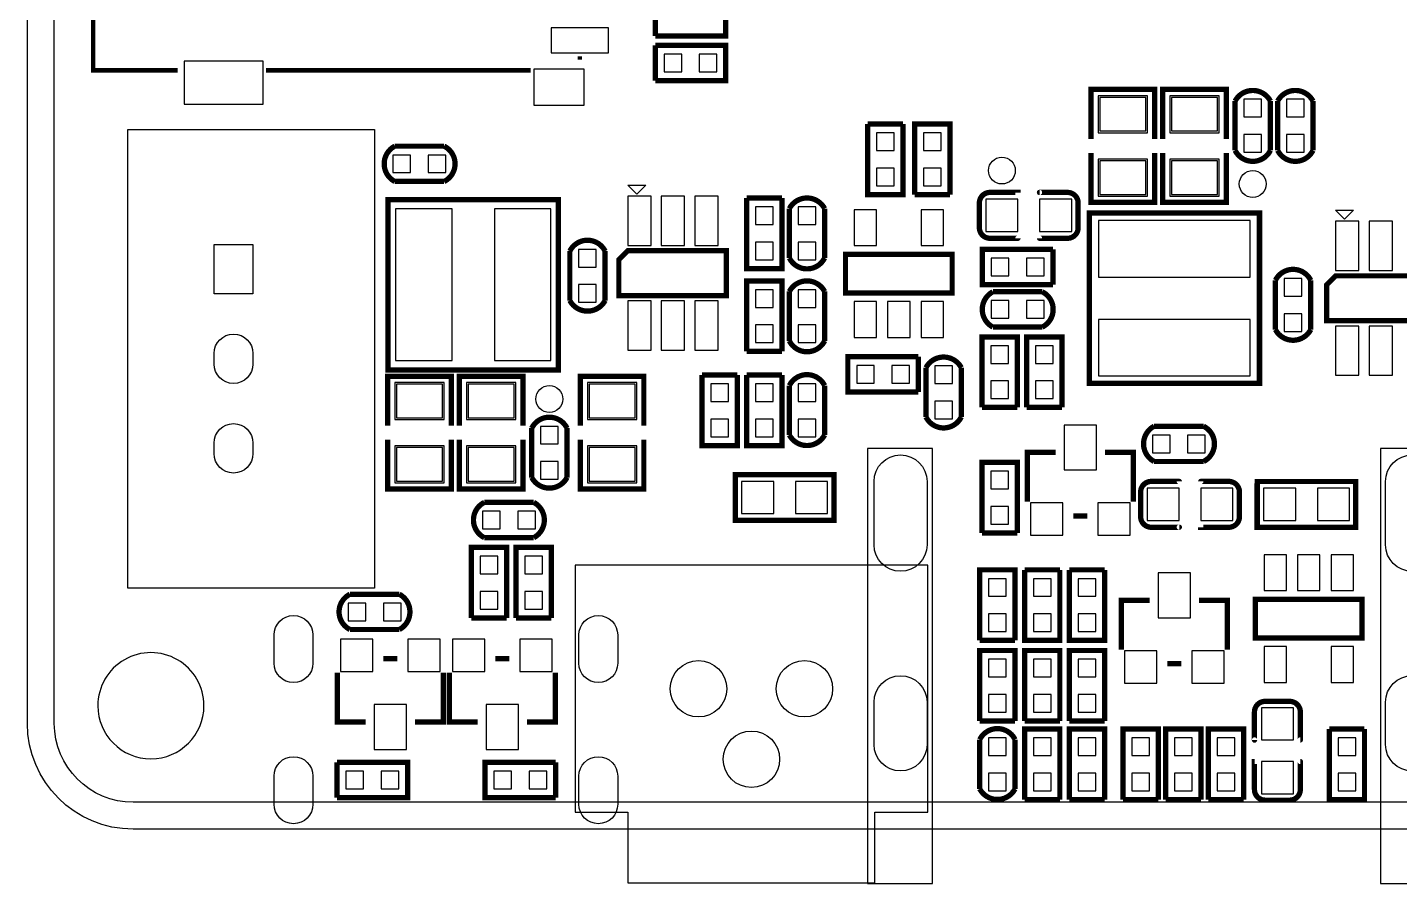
# Model space of a CAD drawing. Extents: x 0 to 85.5, y -2.2 to 58.2.
# Drawn here: x 0 to 38.9, y -1.54 to 22.73 of the extents above; entities that cross this region are included whole.
import ezdxf

# ---------------------------------------------------------------- set-up
doc = ezdxf.new("R2010")
doc.units = 0
for name, color, linetype in [('BG_CUTOUT', 254, 'CONTINUOUS'), ('BG_DESIGN_OUTLINE', 251, 'CONTINUOUS'), ('PG_SILKSCREEN_BOTTOM', 23, 'CONTINUOUS'), ('PG_SILKSCREEN_BOTTOM_OUTLINE', 23, 'CONTINUOUS'), ('PIN_BOTTOM', 2, 'CONTINUOUS'), ('PIN_PASTEMASK_BOTTOM', 85, 'CONTINUOUS'), ('PKO_BOTTOM', 234, 'CONTINUOUS'), ('RKI_ALL', 43, 'CONTINUOUS')]:
    doc.layers.add(name, color=color, linetype=linetype)

msp = doc.modelspace()

# ---------------------------------------------------------------- linework, layer by layer
at = {"layer": 'BG_CUTOUT'}
msp.add_lwpolyline([(5.0038, 3.50012, 1), (1.996236, 3.499916, 1)], format="xyb", close=True, dxfattribs=at)
at = {"layer": 'BG_DESIGN_OUTLINE'}
msp.add_lwpolyline([(0, 2.99974), (0, 52.99964, -0.414203), (2.99974, 55.99938), (82.04962, 55.99938, -0.414224), (85.0011, 53.05044), (85.0011, 2.99974, -0.414339), (81.99882, 0), (2.99974, 0, -0.414163)], format="xyb", close=True, dxfattribs=at)
at = {"layer": 'PG_SILKSCREEN_BOTTOM'}
for points, const_width in [([(4.26085, 21.50999), (1.86055, 21.50999), (1.86055, 28.90901), (1.15951, 33.40989), (1.15951, 36.30803)], 0.127), ([(15.66037, 21.90877), (15.66037, 21.80971)], 0.127), ([(14.26083, 21.50999), (6.76021, 21.50999)], 0.127), ([(31.951422, 19.567398), (31.951422, 20.967446), (30.151578, 20.967446), (30.151578, 19.567398)], 0.150114), ([(33.983422, 19.567398), (33.983422, 20.967446), (32.183578, 20.967446), (32.183578, 19.567398)], 0.150114), ([(31.951422, 19.167602), (31.951422, 17.767554), (30.151578, 17.767554), (30.151578, 19.167602)], 0.150114), ([(33.983422, 19.167602), (33.983422, 17.767554), (32.183578, 17.767554), (32.183578, 19.167602)], 0.150114), ([(15.0495, 17.8435), (10.2235, 17.8435), (10.2235, 13.0175), (15.0495, 13.0175), (15.0495, 17.8435)], 0.1524), ([(34.925, 12.6365), (34.925, 17.4625), (30.099, 17.4625), (30.099, 12.6365), (34.925, 12.6365)], 0.1524), ([(16.764, 15.1257), (19.812, 15.1257), (19.812, 16.3957), (17.018, 16.3957), (16.764, 16.1417), (16.764, 15.1257)], 0.14986), ([(26.2128, 15.2019), (26.2128, 16.2941), (23.1902, 16.2941), (23.1902, 15.2019), (26.2128, 15.2019)], 0.14986), ([(36.83, 14.4145), (39.878, 14.4145), (39.878, 15.6845), (37.084, 15.6845), (36.83, 15.4305), (36.83, 14.4145)], 0.14986), ([(10.212578, 11.439398), (10.212578, 12.839446), (12.012422, 12.839446), (12.012422, 11.439398)], 0.150114), ([(12.244578, 11.439398), (12.244578, 12.839446), (14.044422, 12.839446), (14.044422, 11.439398)], 0.150114), ([(17.473422, 11.439398), (17.473422, 12.839446), (15.673578, 12.839446), (15.673578, 11.439398)], 0.150114), ([(10.212578, 11.039602), (10.212578, 9.639554), (12.012422, 9.639554), (12.012422, 11.039602)], 0.150114), ([(12.244578, 11.039602), (12.244578, 9.639554), (14.044422, 9.639554), (14.044422, 11.039602)], 0.150114), ([(17.473422, 11.039602), (17.473422, 9.639554), (15.673578, 9.639554), (15.673578, 11.039602)], 0.150114), ([(29.144976, 10.678922), (28.344876, 10.678922), (28.344876, 9.278874)], 0.150114), ([(31.345124, 9.278874), (31.345124, 10.678922), (30.545024, 10.678922)], 0.150114), ([(21.7678, 10.0457), (22.86, 10.0457), (22.86, 8.7503), (20.066, 8.7503), (20.066, 10.0457), (22.863048, 10.0457), (22.863048, 8.798052)], 0.150114), ([(35.9537, 8.5598), (34.8615, 8.5598), (34.8615, 9.8552), (37.6555, 9.8552), (37.6555, 8.5598), (34.858452, 8.5598), (34.858452, 9.807448)], 0.150114), ([(30.044898, 8.879078), (29.645102, 8.879078)], 0.150114), ([(31.811976, 6.487922), (31.011876, 6.487922), (31.011876, 5.087874)], 0.150114), ([(34.012124, 5.087874), (34.012124, 6.487922), (33.212024, 6.487922)], 0.150114), ([(34.8107, 6.5151), (34.8107, 5.4229), (37.8333, 5.4229), (37.8333, 6.5151), (34.8107, 6.5151)], 0.14986), ([(10.087102, 4.836922), (10.486898, 4.836922)], 0.150114), ([(13.262102, 4.836922), (13.661898, 4.836922)], 0.150114), ([(32.711898, 4.688078), (32.312102, 4.688078)], 0.150114), ([(8.786876, 4.437126), (8.786876, 3.037078), (9.586976, 3.037078)], 0.150114), ([(10.987024, 3.037078), (11.787124, 3.037078), (11.787124, 4.437126)], 0.150114), ([(11.961876, 4.437126), (11.961876, 3.037078), (12.761976, 3.037078)], 0.150114), ([(14.162024, 3.037078), (14.962124, 3.037078), (14.962124, 4.437126)], 0.150114)]:
    msp.add_lwpolyline(points, dxfattribs=dict(at, const_width=const_width))
for points in [[(17.272, 18.000726), (17.018, 18.254726), (17.526, 18.254726)], [(37.338, 17.289526), (37.084, 17.543526), (37.592, 17.543526)]]:
    msp.add_lwpolyline(points, close=True, dxfattribs=at)
at = {"layer": 'PG_SILKSCREEN_BOTTOM', "const_width": 0.150114}
for points in [[(28.0797, 18.0467), (28.0797, 18.048986), (27.284426, 18.048986, 0.414141), (26.984452, 17.749012), (26.984452, 17.048988, 0.414141), (27.284426, 16.749014), (28.077414, 16.749014, 0.414214), (28.0797, 16.7513)], [(28.6893, 18.0467, -1), (28.6893, 18.048986), (29.484574, 18.048986, -0.414141), (29.784548, 17.749012), (29.784548, 17.048988, -0.414141), (29.484574, 16.749014), (28.691586, 16.749014, -0.414214), (28.6893, 16.7513)], [(32.6517, 8.5598, -1), (32.6517, 8.557514), (31.856426, 8.557514, -0.414141), (31.556452, 8.857488), (31.556452, 9.557512, -0.414141), (31.856426, 9.857486), (32.649414, 9.857486, -0.414214), (32.6517, 9.8552)], [(33.2613, 8.5598), (33.2613, 8.557514), (34.056574, 8.557514, 0.414141), (34.356548, 8.857488), (34.356548, 9.557512, 0.414141), (34.056574, 9.857486), (33.263586, 9.857486, 0.414214), (33.2613, 9.8552)], [(34.7853, 2.5273, -1), (34.783014, 2.5273), (34.783014, 3.322574, -0.414141), (35.082988, 3.622548), (35.783012, 3.622548, -0.414141), (36.082986, 3.322574), (36.082986, 2.529586, -0.414214), (36.0807, 2.5273)], [(34.7853, 1.9177), (34.783014, 1.9177), (34.783014, 1.122426, 0.414141), (35.082988, 0.822452), (35.783012, 0.822452, 0.414141), (36.082986, 1.122426), (36.082986, 1.915414, 0.414214), (36.0807, 1.9177)]]:
    msp.add_lwpolyline(points, format="xyb", dxfattribs=at)
at = {"layer": 'PG_SILKSCREEN_BOTTOM_OUTLINE', "const_width": 0.150114}
for points in [[(17.79524, 23.48738), (19.79676, 23.48738), (19.79676, 22.48662), (17.79524, 22.48662)], [(17.79524, 22.48662), (17.79524, 23.48738)], [(17.79524, 22.21738), (19.79676, 22.21738), (19.79676, 21.21662), (17.79524, 21.21662)], [(17.79524, 21.21662), (17.79524, 22.21738)], [(34.234374, 19.238976), (34.234374, 20.639024)], [(35.234626, 19.238976), (35.234626, 20.639024)], [(35.440874, 19.238976), (35.440874, 20.639024)], [(36.441126, 19.238976), (36.441126, 20.639024)], [(24.82088, 19.98726), (24.82088, 17.98574), (23.82012, 17.98574), (23.82012, 19.98726)], [(23.82012, 19.98726), (24.82088, 19.98726)], [(25.15362, 17.98574), (25.15362, 19.98726), (26.15438, 19.98726), (26.15438, 17.98574)], [(11.812524, 19.359626), (10.412476, 19.359626)], [(11.812524, 18.359374), (10.412476, 18.359374)], [(21.39188, 17.89176), (21.39188, 15.89024), (20.39112, 15.89024), (20.39112, 17.89176)], [(20.39112, 17.89176), (21.39188, 17.89176)], [(26.15438, 17.98574), (25.15362, 17.98574)], [(21.597874, 16.190976), (21.597874, 17.591024)], [(22.598126, 16.190976), (22.598126, 17.591024)], [(15.374874, 16.384524), (15.374874, 14.984476)], [(16.375126, 16.384524), (16.375126, 14.984476)], [(29.06776, 15.43812), (27.06624, 15.43812), (27.06624, 16.43888), (29.06776, 16.43888)], [(29.06776, 16.43888), (29.06776, 15.43812)], [(20.39112, 13.54074), (20.39112, 15.54226), (21.39188, 15.54226), (21.39188, 13.54074)], [(35.377374, 15.559024), (35.377374, 14.158976)], [(36.377626, 15.559024), (36.377626, 14.158976)], [(21.597874, 13.841476), (21.597874, 15.241524)], [(22.598126, 13.841476), (22.598126, 15.241524)], [(28.767024, 15.232126), (27.366976, 15.232126)], [(27.05862, 11.95324), (27.05862, 13.95476), (28.05938, 13.95476), (28.05938, 11.95324)], [(28.767024, 14.231874), (27.366976, 14.231874)], [(28.32862, 11.95324), (28.32862, 13.95476), (29.32938, 13.95476), (29.32938, 11.95324)], [(21.39188, 13.54074), (20.39112, 13.54074)], [(25.25776, 12.39012), (23.25624, 12.39012), (23.25624, 13.39088), (25.25776, 13.39088)], [(25.25776, 13.39088), (25.25776, 12.39012)], [(20.12188, 12.87526), (20.12188, 10.87374), (19.12112, 10.87374), (19.12112, 12.87526)], [(19.12112, 12.87526), (20.12188, 12.87526)], [(21.39188, 12.87526), (21.39188, 10.87374), (20.39112, 10.87374), (20.39112, 12.87526)], [(20.39112, 12.87526), (21.39188, 12.87526)], [(25.471374, 11.682476), (25.471374, 13.082524)], [(26.471626, 11.682476), (26.471626, 13.082524)], [(21.597874, 12.574524), (21.597874, 11.174476)], [(22.598126, 12.574524), (22.598126, 11.174476)], [(28.05938, 11.95324), (27.05862, 11.95324)], [(29.32938, 11.95324), (28.32862, 11.95324)], [(14.295374, 11.368024), (14.295374, 9.967976)], [(15.295626, 11.368024), (15.295626, 9.967976)], [(33.339024, 11.422126), (31.938976, 11.422126)], [(27.05862, 8.39724), (27.05862, 10.39876), (28.05938, 10.39876), (28.05938, 8.39724)], [(33.339024, 10.421874), (31.938976, 10.421874)], [(12.952476, 9.263126), (14.352524, 9.263126)], [(12.952476, 8.262874), (14.352524, 8.262874)], [(28.05938, 8.39724), (27.05862, 8.39724)], [(12.58062, 5.98424), (12.58062, 7.98576), (13.58138, 7.98576), (13.58138, 5.98424)], [(13.85062, 5.98424), (13.85062, 7.98576), (14.85138, 7.98576), (14.85138, 5.98424)], [(26.99512, 5.34924), (26.99512, 7.35076), (27.99588, 7.35076), (27.99588, 5.34924)], [(29.26588, 7.35076), (29.26588, 5.34924), (28.26512, 5.34924), (28.26512, 7.35076)], [(28.26512, 7.35076), (29.26588, 7.35076)], [(30.53588, 7.35076), (30.53588, 5.34924), (29.53512, 5.34924), (29.53512, 7.35076)], [(29.53512, 7.35076), (30.53588, 7.35076)], [(9.142476, 6.659626), (10.542524, 6.659626)], [(13.58138, 5.98424), (12.58062, 5.98424)], [(14.85138, 5.98424), (13.85062, 5.98424)], [(9.142476, 5.659374), (10.542524, 5.659374)], [(27.99588, 5.34924), (26.99512, 5.34924)], [(26.99512, 3.06324), (26.99512, 5.06476), (27.99588, 5.06476), (27.99588, 3.06324)], [(28.26512, 3.06324), (28.26512, 5.06476), (29.26588, 5.06476), (29.26588, 3.06324)], [(29.53512, 3.06324), (29.53512, 5.06476), (30.53588, 5.06476), (30.53588, 3.06324)], [(27.99588, 3.06324), (26.99512, 3.06324)], [(29.26588, 3.06324), (28.26512, 3.06324)], [(30.53588, 3.06324), (29.53512, 3.06324)], [(28.26512, 0.84074), (28.26512, 2.84226), (29.26588, 2.84226), (29.26588, 0.84074)], [(29.53512, 0.84074), (29.53512, 2.84226), (30.53588, 2.84226), (30.53588, 0.84074)], [(31.05912, 0.84074), (31.05912, 2.84226), (32.05988, 2.84226), (32.05988, 0.84074)], [(32.26562, 0.84074), (32.26562, 2.84226), (33.26638, 2.84226), (33.26638, 0.84074)], [(33.47212, 0.84074), (33.47212, 2.84226), (34.47288, 2.84226), (34.47288, 0.84074)], [(37.90188, 2.84226), (37.90188, 0.84074), (36.90112, 0.84074), (36.90112, 2.84226)], [(36.90112, 2.84226), (37.90188, 2.84226)], [(26.995374, 2.541524), (26.995374, 1.141476)], [(27.995626, 2.541524), (27.995626, 1.141476)], [(8.77824, 1.89738), (10.77976, 1.89738), (10.77976, 0.89662), (8.77824, 0.89662)], [(8.77824, 0.89662), (8.77824, 1.89738)], [(14.97076, 0.89662), (12.96924, 0.89662), (12.96924, 1.89738), (14.97076, 1.89738)], [(14.97076, 1.89738), (14.97076, 0.89662)], [(29.26588, 0.84074), (28.26512, 0.84074)], [(30.53588, 0.84074), (29.53512, 0.84074)], [(32.05988, 0.84074), (31.05912, 0.84074)], [(33.26638, 0.84074), (32.26562, 0.84074)], [(34.47288, 0.84074), (33.47212, 0.84074)]]:
    msp.add_lwpolyline(points, dxfattribs=at)
for points in [[(35.234626, 20.639024, 0.600046), (34.234374, 20.639024)], [(36.441126, 20.639024, 0.600046), (35.440874, 20.639024)], [(10.412476, 19.359626, 0.600046), (10.412476, 18.359374)], [(11.812524, 19.359626, -0.618077), (11.812524, 18.359374)], [(35.234626, 19.238976, -0.618077), (34.234374, 19.238976)], [(36.441126, 19.238976, -0.618077), (35.440874, 19.238976)], [(22.598126, 17.591024, 0.600046), (21.597874, 17.591024)], [(15.374874, 16.384524, -0.618077), (16.375126, 16.384524)], [(22.598126, 16.190976, -0.618077), (21.597874, 16.190976)], [(22.598126, 15.241524, 0.600046), (21.597874, 15.241524)], [(35.377374, 15.559024, -0.618077), (36.377626, 15.559024)], [(27.366976, 15.232126, 0.600046), (27.366976, 14.231874)], [(28.767024, 15.232126, -0.618077), (28.767024, 14.231874)], [(15.374874, 14.984476, 0.600046), (16.375126, 14.984476)], [(35.377374, 14.158976, 0.600046), (36.377626, 14.158976)], [(22.598126, 13.841476, -0.618077), (21.597874, 13.841476)], [(26.471626, 13.082524, 0.600046), (25.471374, 13.082524)], [(21.597874, 12.574524, -0.618077), (22.598126, 12.574524)], [(14.295374, 11.368024, -0.618077), (15.295626, 11.368024)], [(26.471626, 11.682476, -0.618077), (25.471374, 11.682476)], [(31.938976, 11.422126, 0.600046), (31.938976, 10.421874)], [(33.339024, 11.422126, -0.618077), (33.339024, 10.421874)], [(21.597874, 11.174476, 0.600046), (22.598126, 11.174476)], [(14.295374, 9.967976, 0.600046), (15.295626, 9.967976)], [(12.952476, 8.262874, -0.618077), (12.952476, 9.263126)], [(14.352524, 8.262874, 0.600046), (14.352524, 9.263126)], [(9.142476, 5.659374, -0.618077), (9.142476, 6.659626)], [(10.542524, 5.659374, 0.600046), (10.542524, 6.659626)], [(26.995374, 2.541524, -0.618077), (27.995626, 2.541524)], [(26.995374, 1.141476, 0.600046), (27.995626, 1.141476)]]:
    msp.add_lwpolyline(points, format="xyb", dxfattribs=at)
at = {"layer": 'PIN_BOTTOM'}
for points in [[(14.84757, 22.00275), (16.47317, 22.00275), (16.47317, 22.71395), (14.84757, 22.71395)], [(18.04543, 21.96719), (18.04543, 21.46681), (18.54581, 21.46681), (18.54581, 21.96719)], [(19.04619, 21.96719), (19.04619, 21.46681), (19.54657, 21.46681), (19.54657, 21.96719)], [(4.44373, 20.54987), (6.67893, 20.54987), (6.67893, 21.76907), (4.44373, 21.76907)], [(14.35481, 20.52701), (15.77721, 20.52701), (15.77721, 21.54301), (14.35481, 21.54301)], [(30.35173, 19.74215), (31.75127, 19.74215), (31.75127, 20.79117), (30.35173, 20.79117)], [(32.38373, 19.74215), (33.78327, 19.74215), (33.78327, 20.79117), (32.38373, 20.79117)], [(34.48431, 20.18919), (34.98469, 20.18919), (34.98469, 20.68957), (34.48431, 20.68957)], [(35.69081, 20.18919), (36.19119, 20.18919), (36.19119, 20.68957), (35.69081, 20.68957)], [(24.57069, 19.73707), (24.07031, 19.73707), (24.07031, 19.23669), (24.57069, 19.23669)], [(25.40381, 19.23669), (25.90419, 19.23669), (25.90419, 19.73707), (25.40381, 19.73707)], [(34.48431, 19.18843), (34.98469, 19.18843), (34.98469, 19.68881), (34.48431, 19.68881)], [(35.69081, 19.18843), (36.19119, 19.18843), (36.19119, 19.68881), (35.69081, 19.68881)], [(10.86231, 18.60931), (10.86231, 19.10969), (10.36193, 19.10969), (10.36193, 18.60931)], [(11.86307, 18.60931), (11.86307, 19.10969), (11.36269, 19.10969), (11.36269, 18.60931)], [(24.57069, 18.73631), (24.07031, 18.73631), (24.07031, 18.23593), (24.57069, 18.23593)], [(25.40381, 18.23593), (25.90419, 18.23593), (25.90419, 18.73631), (25.40381, 18.73631)], [(30.35173, 17.94383), (31.75127, 17.94383), (31.75127, 18.99285), (30.35173, 18.99285)], [(32.38373, 17.94383), (33.78327, 17.94383), (33.78327, 18.99285), (32.38373, 18.99285)], [(17.018, 17.9451), (17.018, 16.5481), (17.6784, 16.5481), (17.6784, 17.9451)], [(17.96796, 17.9451), (17.96796, 16.5481), (18.62836, 16.5481), (18.62836, 17.9451)], [(18.91792, 17.9451), (18.91792, 16.5481), (19.57832, 16.5481), (19.57832, 17.9451)], [(12.03706, 13.28039), (12.03706, 17.58061), (10.43686, 17.58061), (10.43686, 13.28039)], [(14.83614, 13.28039), (14.83614, 17.58061), (13.23594, 17.58061), (13.23594, 13.28039)], [(21.14169, 17.64157), (20.64131, 17.64157), (20.64131, 17.14119), (21.14169, 17.14119)], [(21.84781, 17.14119), (22.34819, 17.14119), (22.34819, 17.64157), (21.84781, 17.64157)], [(23.43404, 16.54048), (24.06904, 16.54048), (24.06904, 17.55648), (23.43404, 17.55648)], [(25.33396, 16.54048), (25.96896, 16.54048), (25.96896, 17.55648), (25.33396, 17.55648)], [(27.16784, 16.94434), (28.07716, 16.94434), (28.07716, 17.85366), (27.16784, 17.85366)], [(28.69184, 16.94434), (29.60116, 16.94434), (29.60116, 17.85366), (28.69184, 17.85366)], [(30.36189, 15.64894), (34.66211, 15.64894), (34.66211, 17.24914), (30.36189, 17.24914)], [(37.084, 17.2339), (37.084, 15.8369), (37.7444, 15.8369), (37.7444, 17.2339)], [(38.03396, 17.2339), (38.03396, 15.8369), (38.69436, 15.8369), (38.69436, 17.2339)], [(5.29209, 16.57477), (6.39191, 16.57477), (6.39191, 15.17523), (5.29209, 15.17523)], [(16.12519, 16.43507), (15.62481, 16.43507), (15.62481, 15.93469), (16.12519, 15.93469)], [(21.14169, 16.64081), (20.64131, 16.64081), (20.64131, 16.14043), (21.14169, 16.14043)], [(21.84781, 16.14043), (22.34819, 16.14043), (22.34819, 16.64081), (21.84781, 16.64081)], [(27.81681, 15.68831), (27.81681, 16.18869), (27.31643, 16.18869), (27.31643, 15.68831)], [(28.81757, 15.68831), (28.81757, 16.18869), (28.31719, 16.18869), (28.31719, 15.68831)], [(36.12769, 15.60957), (35.62731, 15.60957), (35.62731, 15.10919), (36.12769, 15.10919)], [(16.12519, 15.43431), (15.62481, 15.43431), (15.62481, 14.93393), (16.12519, 14.93393)], [(20.64131, 14.79169), (21.14169, 14.79169), (21.14169, 15.29207), (20.64131, 15.29207)], [(21.84781, 14.79169), (22.34819, 14.79169), (22.34819, 15.29207), (21.84781, 15.29207)], [(17.018, 14.9733), (17.018, 13.5763), (17.6784, 13.5763), (17.6784, 14.9733)], [(17.96796, 14.9733), (17.96796, 13.5763), (18.62836, 13.5763), (18.62836, 14.9733)], [(18.91792, 14.9733), (18.91792, 13.5763), (19.57832, 13.5763), (19.57832, 14.9733)], [(23.43404, 13.93952), (24.06904, 13.93952), (24.06904, 14.95552), (23.43404, 14.95552)], [(24.384, 13.93952), (25.019, 13.93952), (25.019, 14.95552), (24.384, 14.95552)], [(25.33396, 13.93952), (25.96896, 13.93952), (25.96896, 14.95552), (25.33396, 14.95552)], [(27.81681, 14.48181), (27.81681, 14.98219), (27.31643, 14.98219), (27.31643, 14.48181)], [(28.81757, 14.48181), (28.81757, 14.98219), (28.31719, 14.98219), (28.31719, 14.48181)], [(30.36189, 12.84986), (34.66211, 12.84986), (34.66211, 14.45006), (30.36189, 14.45006)], [(36.12769, 14.60881), (35.62731, 14.60881), (35.62731, 14.10843), (36.12769, 14.10843)], [(20.64131, 13.79093), (21.14169, 13.79093), (21.14169, 14.29131), (20.64131, 14.29131)], [(21.84781, 13.79093), (22.34819, 13.79093), (22.34819, 14.29131), (21.84781, 14.29131)], [(37.084, 14.2621), (37.084, 12.8651), (37.7444, 12.8651), (37.7444, 14.2621)], [(38.03396, 14.2621), (38.03396, 12.8651), (38.69436, 12.8651), (38.69436, 14.2621)], [(27.30881, 13.20419), (27.80919, 13.20419), (27.80919, 13.70457), (27.30881, 13.70457)], [(28.57881, 13.20419), (29.07919, 13.20419), (29.07919, 13.70457), (28.57881, 13.70457)], [(24.00681, 12.64031), (24.00681, 13.14069), (23.50643, 13.14069), (23.50643, 12.64031)], [(25.00757, 12.64031), (25.00757, 13.14069), (24.50719, 13.14069), (24.50719, 12.64031)], [(25.72131, 12.63269), (26.22169, 12.63269), (26.22169, 13.13307), (25.72131, 13.13307)], [(11.81227, 12.66317), (10.41273, 12.66317), (10.41273, 11.61415), (11.81227, 11.61415)], [(13.84427, 12.66317), (12.44473, 12.66317), (12.44473, 11.61415), (13.84427, 11.61415)], [(15.87373, 11.61415), (17.27327, 11.61415), (17.27327, 12.66317), (15.87373, 12.66317)], [(19.87169, 12.62507), (19.37131, 12.62507), (19.37131, 12.12469), (19.87169, 12.12469)], [(21.14169, 12.62507), (20.64131, 12.62507), (20.64131, 12.12469), (21.14169, 12.12469)], [(22.34819, 12.62507), (21.84781, 12.62507), (21.84781, 12.12469), (22.34819, 12.12469)], [(27.30881, 12.20343), (27.80919, 12.20343), (27.80919, 12.70381), (27.30881, 12.70381)], [(28.57881, 12.20343), (29.07919, 12.20343), (29.07919, 12.70381), (28.57881, 12.70381)], [(25.72131, 11.63193), (26.22169, 11.63193), (26.22169, 12.13231), (25.72131, 12.13231)], [(15.04569, 11.41857), (14.54531, 11.41857), (14.54531, 10.91819), (15.04569, 10.91819)], [(19.87169, 11.62431), (19.37131, 11.62431), (19.37131, 11.12393), (19.87169, 11.12393)], [(21.14169, 11.62431), (20.64131, 11.62431), (20.64131, 11.12393), (21.14169, 11.12393)], [(22.34819, 11.62431), (21.84781, 11.62431), (21.84781, 11.12393), (22.34819, 11.12393)], [(30.3022, 10.1854), (30.3022, 11.4554), (29.3878, 11.4554), (29.3878, 10.1854)], [(32.38881, 10.67181), (32.38881, 11.17219), (31.88843, 11.17219), (31.88843, 10.67181)], [(33.38957, 10.67181), (33.38957, 11.17219), (32.88919, 11.17219), (32.88919, 10.67181)], [(11.81227, 10.86485), (10.41273, 10.86485), (10.41273, 9.81583), (11.81227, 9.81583)], [(13.84427, 10.86485), (12.44473, 10.86485), (12.44473, 9.81583), (13.84427, 9.81583)], [(15.87373, 9.81583), (17.27327, 9.81583), (17.27327, 10.86485), (15.87373, 10.86485)], [(15.04569, 10.41781), (14.54531, 10.41781), (14.54531, 9.91743), (15.04569, 9.91743)], [(27.30881, 9.64819), (27.80919, 9.64819), (27.80919, 10.14857), (27.30881, 10.14857)], [(21.15566, 9.85266), (20.24634, 9.85266), (20.24634, 8.94334), (21.15566, 8.94334)], [(22.67966, 9.85266), (21.77034, 9.85266), (21.77034, 8.94334), (22.67966, 8.94334)], [(32.64916, 9.66216), (31.73984, 9.66216), (31.73984, 8.75284), (32.64916, 8.75284)], [(34.17316, 9.66216), (33.26384, 9.66216), (33.26384, 8.75284), (34.17316, 8.75284)], [(35.04184, 8.75284), (35.95116, 8.75284), (35.95116, 9.66216), (35.04184, 9.66216)], [(36.56584, 8.75284), (37.47516, 8.75284), (37.47516, 9.66216), (36.56584, 9.66216)], [(12.90193, 9.01319), (12.90193, 8.51281), (13.40231, 8.51281), (13.40231, 9.01319)], [(13.90269, 9.01319), (13.90269, 8.51281), (14.40307, 8.51281), (14.40307, 9.01319)], [(27.30881, 8.64743), (27.80919, 8.64743), (27.80919, 9.14781), (27.30881, 9.14781)], [(29.3497, 8.3312), (29.3497, 9.2456), (28.4353, 9.2456), (28.4353, 8.3312)], [(31.2547, 8.3312), (31.2547, 9.2456), (30.3403, 9.2456), (30.3403, 8.3312)], [(12.83081, 7.23519), (13.33119, 7.23519), (13.33119, 7.73557), (12.83081, 7.73557)], [(14.10081, 7.23519), (14.60119, 7.23519), (14.60119, 7.73557), (14.10081, 7.73557)], [(35.68954, 7.77748), (35.05454, 7.77748), (35.05454, 6.76148), (35.68954, 6.76148)], [(36.6395, 7.77748), (36.0045, 7.77748), (36.0045, 6.76148), (36.6395, 6.76148)], [(37.58946, 7.77748), (36.95446, 7.77748), (36.95446, 6.76148), (37.58946, 6.76148)], [(27.24531, 6.60019), (27.74569, 6.60019), (27.74569, 7.10057), (27.24531, 7.10057)], [(29.01569, 7.10057), (28.51531, 7.10057), (28.51531, 6.60019), (29.01569, 6.60019)], [(30.28569, 7.10057), (29.78531, 7.10057), (29.78531, 6.60019), (30.28569, 6.60019)], [(32.9692, 5.9944), (32.9692, 7.2644), (32.0548, 7.2644), (32.0548, 5.9944)], [(12.83081, 6.23443), (13.33119, 6.23443), (13.33119, 6.73481), (12.83081, 6.73481)], [(14.10081, 6.23443), (14.60119, 6.23443), (14.60119, 6.73481), (14.10081, 6.73481)], [(9.09193, 6.40969), (9.09193, 5.90931), (9.59231, 5.90931), (9.59231, 6.40969)], [(10.09269, 6.40969), (10.09269, 5.90931), (10.59307, 5.90931), (10.59307, 6.40969)], [(27.24531, 5.59943), (27.74569, 5.59943), (27.74569, 6.09981), (27.24531, 6.09981)], [(29.01569, 6.09981), (28.51531, 6.09981), (28.51531, 5.59943), (29.01569, 5.59943)], [(30.28569, 6.09981), (29.78531, 6.09981), (29.78531, 5.59943), (30.28569, 5.59943)], [(8.8773, 5.3848), (8.8773, 4.4704), (9.7917, 4.4704), (9.7917, 5.3848)], [(10.7823, 5.3848), (10.7823, 4.4704), (11.6967, 4.4704), (11.6967, 5.3848)], [(12.0523, 5.3848), (12.0523, 4.4704), (12.9667, 4.4704), (12.9667, 5.3848)], [(13.9573, 5.3848), (13.9573, 4.4704), (14.8717, 4.4704), (14.8717, 5.3848)], [(35.68954, 5.17652), (35.05454, 5.17652), (35.05454, 4.16052), (35.68954, 4.16052)], [(37.58946, 5.17652), (36.95446, 5.17652), (36.95446, 4.16052), (37.58946, 4.16052)], [(27.24531, 4.31419), (27.74569, 4.31419), (27.74569, 4.81457), (27.24531, 4.81457)], [(28.51531, 4.31419), (29.01569, 4.31419), (29.01569, 4.81457), (28.51531, 4.81457)], [(29.78531, 4.31419), (30.28569, 4.31419), (30.28569, 4.81457), (29.78531, 4.81457)], [(32.0167, 4.1402), (32.0167, 5.0546), (31.1023, 5.0546), (31.1023, 4.1402)], [(33.9217, 4.1402), (33.9217, 5.0546), (33.0073, 5.0546), (33.0073, 4.1402)], [(9.8298, 3.5306), (9.8298, 2.2606), (10.7442, 2.2606), (10.7442, 3.5306)], [(13.0048, 3.5306), (13.0048, 2.2606), (13.9192, 2.2606), (13.9192, 3.5306)], [(27.24531, 3.31343), (27.74569, 3.31343), (27.74569, 3.81381), (27.24531, 3.81381)], [(28.51531, 3.31343), (29.01569, 3.31343), (29.01569, 3.81381), (28.51531, 3.81381)], [(29.78531, 3.31343), (30.28569, 3.31343), (30.28569, 3.81381), (29.78531, 3.81381)], [(35.88766, 2.52984), (35.88766, 3.43916), (34.97834, 3.43916), (34.97834, 2.52984)], [(27.74569, 2.59207), (27.24531, 2.59207), (27.24531, 2.09169), (27.74569, 2.09169)], [(28.51531, 2.09169), (29.01569, 2.09169), (29.01569, 2.59207), (28.51531, 2.59207)], [(29.78531, 2.09169), (30.28569, 2.09169), (30.28569, 2.59207), (29.78531, 2.59207)], [(31.30931, 2.09169), (31.80969, 2.09169), (31.80969, 2.59207), (31.30931, 2.59207)], [(32.51581, 2.09169), (33.01619, 2.09169), (33.01619, 2.59207), (32.51581, 2.59207)], [(33.72231, 2.09169), (34.22269, 2.09169), (34.22269, 2.59207), (33.72231, 2.59207)], [(37.65169, 2.59207), (37.15131, 2.59207), (37.15131, 2.09169), (37.65169, 2.09169)], [(9.02843, 1.64719), (9.02843, 1.14681), (9.52881, 1.14681), (9.52881, 1.64719)], [(10.02919, 1.64719), (10.02919, 1.14681), (10.52957, 1.14681), (10.52957, 1.64719)], [(13.71981, 1.14681), (13.71981, 1.64719), (13.21943, 1.64719), (13.21943, 1.14681)], [(14.72057, 1.14681), (14.72057, 1.64719), (14.22019, 1.64719), (14.22019, 1.14681)], [(27.74569, 1.59131), (27.24531, 1.59131), (27.24531, 1.09093), (27.74569, 1.09093)], [(28.51531, 1.09093), (29.01569, 1.09093), (29.01569, 1.59131), (28.51531, 1.59131)], [(29.78531, 1.09093), (30.28569, 1.09093), (30.28569, 1.59131), (29.78531, 1.59131)], [(31.30931, 1.09093), (31.80969, 1.09093), (31.80969, 1.59131), (31.30931, 1.59131)], [(32.51581, 1.09093), (33.01619, 1.09093), (33.01619, 1.59131), (32.51581, 1.59131)], [(33.72231, 1.09093), (34.22269, 1.09093), (34.22269, 1.59131), (33.72231, 1.59131)], [(35.88766, 1.00584), (35.88766, 1.91516), (34.97834, 1.91516), (34.97834, 1.00584)], [(37.65169, 1.59131), (37.15131, 1.59131), (37.15131, 1.09093), (37.65169, 1.09093)]]:
    msp.add_lwpolyline(points, close=True, dxfattribs=at)
for points in [[(5.29209, 13.18514), (5.29209, 13.48486, -1), (6.39191, 13.48486), (6.39191, 13.18514, -1)], [(5.29209, 10.64514), (5.29209, 10.94486, -1), (6.39191, 10.94486), (6.39191, 10.64514, -1)], [(25.5016, 9.85774), (25.5016, 8.05942, -1), (24.00046, 8.05942), (24.00046, 9.85774, -1)], [(39.99992, 9.85774), (39.99992, 8.05942, -1), (38.49878, 8.05942), (38.49878, 9.85774, -1)], [(8.091805, 5.504815), (8.091805, 4.704969, -1), (6.991731, 4.704969), (6.991731, 5.504815, -1)], [(16.731869, 5.504815), (16.731869, 4.704969, -1), (15.631795, 4.704969), (15.631795, 5.504815, -1)], [(25.5016, 3.59918), (25.5016, 2.4003, -1), (24.00046, 2.4003), (24.00046, 3.59918, -1)], [(39.99992, 3.59918), (39.99992, 2.4003, -1), (38.49878, 2.4003), (38.49878, 3.59918, -1)], [(8.091805, 1.504823), (8.091805, 0.704977, -1), (6.991731, 0.704977), (6.991731, 1.504823, -1)], [(16.731869, 1.504823), (16.731869, 0.704977, -1), (15.631795, 0.704977), (15.631795, 1.504823, -1)]]:
    msp.add_lwpolyline(points, format="xyb", close=True, dxfattribs=at)
for centre, radius in [((27.6225, 18.669), 0.381), ((34.7345, 18.288), 0.381), ((14.7955, 12.192), 0.381), ((19.02206, 3.98018), 0.8001), ((22.02434, 3.98018), 0.8001), ((20.5232, 1.9812), 0.8001)]:
    msp.add_circle(centre, radius, dxfattribs=at)
at = {"layer": 'PIN_PASTEMASK_BOTTOM'}
for points in [[(14.84757, 22.00275), (16.47317, 22.00275), (16.47317, 22.71395), (14.84757, 22.71395)], [(18.04543, 21.96719), (18.04543, 21.46681), (18.54581, 21.46681), (18.54581, 21.96719)], [(19.04619, 21.96719), (19.04619, 21.46681), (19.54657, 21.46681), (19.54657, 21.96719)], [(4.44373, 20.54987), (6.67893, 20.54987), (6.67893, 21.76907), (4.44373, 21.76907)], [(14.35481, 20.52701), (15.77721, 20.52701), (15.77721, 21.54301), (14.35481, 21.54301)], [(30.40126, 19.79168), (31.70174, 19.79168), (31.70174, 20.74164), (30.40126, 20.74164)], [(32.43326, 19.79168), (33.73374, 19.79168), (33.73374, 20.74164), (32.43326, 20.74164)], [(34.48431, 20.18919), (34.98469, 20.18919), (34.98469, 20.68957), (34.48431, 20.68957)], [(35.69081, 20.18919), (36.19119, 20.18919), (36.19119, 20.68957), (35.69081, 20.68957)], [(24.57069, 19.73707), (24.07031, 19.73707), (24.07031, 19.23669), (24.57069, 19.23669)], [(25.40381, 19.23669), (25.90419, 19.23669), (25.90419, 19.73707), (25.40381, 19.73707)], [(34.48431, 19.18843), (34.98469, 19.18843), (34.98469, 19.68881), (34.48431, 19.68881)], [(35.69081, 19.18843), (36.19119, 19.18843), (36.19119, 19.68881), (35.69081, 19.68881)], [(10.86231, 18.60931), (10.86231, 19.10969), (10.36193, 19.10969), (10.36193, 18.60931)], [(11.86307, 18.60931), (11.86307, 19.10969), (11.36269, 19.10969), (11.36269, 18.60931)], [(24.57069, 18.73631), (24.07031, 18.73631), (24.07031, 18.23593), (24.57069, 18.23593)], [(25.40381, 18.23593), (25.90419, 18.23593), (25.90419, 18.73631), (25.40381, 18.73631)], [(30.40126, 17.99336), (31.70174, 17.99336), (31.70174, 18.94332), (30.40126, 18.94332)], [(32.43326, 17.99336), (33.73374, 17.99336), (33.73374, 18.94332), (32.43326, 18.94332)], [(17.018, 17.9451), (17.018, 16.5481), (17.6784, 16.5481), (17.6784, 17.9451)], [(17.96796, 17.9451), (17.96796, 16.5481), (18.62836, 16.5481), (18.62836, 17.9451)], [(18.91792, 17.9451), (18.91792, 16.5481), (19.57832, 16.5481), (19.57832, 17.9451)], [(12.03706, 13.28039), (12.03706, 17.58061), (10.43686, 17.58061), (10.43686, 13.28039)], [(14.83614, 13.28039), (14.83614, 17.58061), (13.23594, 17.58061), (13.23594, 13.28039)], [(21.14169, 17.64157), (20.64131, 17.64157), (20.64131, 17.14119), (21.14169, 17.14119)], [(21.84781, 17.14119), (22.34819, 17.14119), (22.34819, 17.64157), (21.84781, 17.64157)], [(23.43404, 16.54048), (24.06904, 16.54048), (24.06904, 17.55648), (23.43404, 17.55648)], [(25.33396, 16.54048), (25.96896, 16.54048), (25.96896, 17.55648), (25.33396, 17.55648)], [(27.16784, 16.94434), (28.07716, 16.94434), (28.07716, 17.85366), (27.16784, 17.85366)], [(28.69184, 16.94434), (29.60116, 16.94434), (29.60116, 17.85366), (28.69184, 17.85366)], [(30.36189, 15.64894), (34.66211, 15.64894), (34.66211, 17.24914), (30.36189, 17.24914)], [(37.084, 17.2339), (37.084, 15.8369), (37.7444, 15.8369), (37.7444, 17.2339)], [(38.03396, 17.2339), (38.03396, 15.8369), (38.69436, 15.8369), (38.69436, 17.2339)], [(16.12519, 16.43507), (15.62481, 16.43507), (15.62481, 15.93469), (16.12519, 15.93469)], [(21.14169, 16.64081), (20.64131, 16.64081), (20.64131, 16.14043), (21.14169, 16.14043)], [(21.84781, 16.14043), (22.34819, 16.14043), (22.34819, 16.64081), (21.84781, 16.64081)], [(27.81681, 15.68831), (27.81681, 16.18869), (27.31643, 16.18869), (27.31643, 15.68831)], [(28.81757, 15.68831), (28.81757, 16.18869), (28.31719, 16.18869), (28.31719, 15.68831)], [(36.12769, 15.60957), (35.62731, 15.60957), (35.62731, 15.10919), (36.12769, 15.10919)], [(16.12519, 15.43431), (15.62481, 15.43431), (15.62481, 14.93393), (16.12519, 14.93393)], [(20.64131, 14.79169), (21.14169, 14.79169), (21.14169, 15.29207), (20.64131, 15.29207)], [(21.84781, 14.79169), (22.34819, 14.79169), (22.34819, 15.29207), (21.84781, 15.29207)], [(17.018, 14.9733), (17.018, 13.5763), (17.6784, 13.5763), (17.6784, 14.9733)], [(17.96796, 14.9733), (17.96796, 13.5763), (18.62836, 13.5763), (18.62836, 14.9733)], [(18.91792, 14.9733), (18.91792, 13.5763), (19.57832, 13.5763), (19.57832, 14.9733)], [(23.43404, 13.93952), (24.06904, 13.93952), (24.06904, 14.95552), (23.43404, 14.95552)], [(24.384, 13.93952), (25.019, 13.93952), (25.019, 14.95552), (24.384, 14.95552)], [(25.33396, 13.93952), (25.96896, 13.93952), (25.96896, 14.95552), (25.33396, 14.95552)], [(27.81681, 14.48181), (27.81681, 14.98219), (27.31643, 14.98219), (27.31643, 14.48181)], [(28.81757, 14.48181), (28.81757, 14.98219), (28.31719, 14.98219), (28.31719, 14.48181)], [(30.36189, 12.84986), (34.66211, 12.84986), (34.66211, 14.45006), (30.36189, 14.45006)], [(36.12769, 14.60881), (35.62731, 14.60881), (35.62731, 14.10843), (36.12769, 14.10843)], [(20.64131, 13.79093), (21.14169, 13.79093), (21.14169, 14.29131), (20.64131, 14.29131)], [(21.84781, 13.79093), (22.34819, 13.79093), (22.34819, 14.29131), (21.84781, 14.29131)], [(37.084, 14.2621), (37.084, 12.8651), (37.7444, 12.8651), (37.7444, 14.2621)], [(38.03396, 14.2621), (38.03396, 12.8651), (38.69436, 12.8651), (38.69436, 14.2621)], [(27.30881, 13.20419), (27.80919, 13.20419), (27.80919, 13.70457), (27.30881, 13.70457)], [(28.57881, 13.20419), (29.07919, 13.20419), (29.07919, 13.70457), (28.57881, 13.70457)], [(24.00681, 12.64031), (24.00681, 13.14069), (23.50643, 13.14069), (23.50643, 12.64031)], [(25.00757, 12.64031), (25.00757, 13.14069), (24.50719, 13.14069), (24.50719, 12.64031)], [(25.72131, 12.63269), (26.22169, 12.63269), (26.22169, 13.13307), (25.72131, 13.13307)], [(11.76274, 12.61364), (10.46226, 12.61364), (10.46226, 11.66368), (11.76274, 11.66368)], [(13.79474, 12.61364), (12.49426, 12.61364), (12.49426, 11.66368), (13.79474, 11.66368)], [(15.92326, 11.66368), (17.22374, 11.66368), (17.22374, 12.61364), (15.92326, 12.61364)], [(19.87169, 12.62507), (19.37131, 12.62507), (19.37131, 12.12469), (19.87169, 12.12469)], [(21.14169, 12.62507), (20.64131, 12.62507), (20.64131, 12.12469), (21.14169, 12.12469)], [(22.34819, 12.62507), (21.84781, 12.62507), (21.84781, 12.12469), (22.34819, 12.12469)], [(27.30881, 12.20343), (27.80919, 12.20343), (27.80919, 12.70381), (27.30881, 12.70381)], [(28.57881, 12.20343), (29.07919, 12.20343), (29.07919, 12.70381), (28.57881, 12.70381)], [(25.72131, 11.63193), (26.22169, 11.63193), (26.22169, 12.13231), (25.72131, 12.13231)], [(15.04569, 11.41857), (14.54531, 11.41857), (14.54531, 10.91819), (15.04569, 10.91819)], [(19.87169, 11.62431), (19.37131, 11.62431), (19.37131, 11.12393), (19.87169, 11.12393)], [(21.14169, 11.62431), (20.64131, 11.62431), (20.64131, 11.12393), (21.14169, 11.12393)], [(22.34819, 11.62431), (21.84781, 11.62431), (21.84781, 11.12393), (22.34819, 11.12393)], [(30.3022, 10.1854), (30.3022, 11.4554), (29.3878, 11.4554), (29.3878, 10.1854)], [(32.38881, 10.67181), (32.38881, 11.17219), (31.88843, 11.17219), (31.88843, 10.67181)], [(33.38957, 10.67181), (33.38957, 11.17219), (32.88919, 11.17219), (32.88919, 10.67181)], [(11.76274, 10.81532), (10.46226, 10.81532), (10.46226, 9.86536), (11.76274, 9.86536)], [(13.79474, 10.81532), (12.49426, 10.81532), (12.49426, 9.86536), (13.79474, 9.86536)], [(15.92326, 9.86536), (17.22374, 9.86536), (17.22374, 10.81532), (15.92326, 10.81532)], [(15.04569, 10.41781), (14.54531, 10.41781), (14.54531, 9.91743), (15.04569, 9.91743)], [(27.30881, 9.64819), (27.80919, 9.64819), (27.80919, 10.14857), (27.30881, 10.14857)], [(21.15566, 9.85266), (20.24634, 9.85266), (20.24634, 8.94334), (21.15566, 8.94334)], [(22.67966, 9.85266), (21.77034, 9.85266), (21.77034, 8.94334), (22.67966, 8.94334)], [(32.64916, 9.66216), (31.73984, 9.66216), (31.73984, 8.75284), (32.64916, 8.75284)], [(34.17316, 9.66216), (33.26384, 9.66216), (33.26384, 8.75284), (34.17316, 8.75284)], [(35.04184, 8.75284), (35.95116, 8.75284), (35.95116, 9.66216), (35.04184, 9.66216)], [(36.56584, 8.75284), (37.47516, 8.75284), (37.47516, 9.66216), (36.56584, 9.66216)], [(12.90193, 9.01319), (12.90193, 8.51281), (13.40231, 8.51281), (13.40231, 9.01319)], [(13.90269, 9.01319), (13.90269, 8.51281), (14.40307, 8.51281), (14.40307, 9.01319)], [(27.30881, 8.64743), (27.80919, 8.64743), (27.80919, 9.14781), (27.30881, 9.14781)], [(29.3497, 8.3312), (29.3497, 9.2456), (28.4353, 9.2456), (28.4353, 8.3312)], [(31.2547, 8.3312), (31.2547, 9.2456), (30.3403, 9.2456), (30.3403, 8.3312)], [(12.83081, 7.23519), (13.33119, 7.23519), (13.33119, 7.73557), (12.83081, 7.73557)], [(14.10081, 7.23519), (14.60119, 7.23519), (14.60119, 7.73557), (14.10081, 7.73557)], [(35.68954, 7.77748), (35.05454, 7.77748), (35.05454, 6.76148), (35.68954, 6.76148)], [(36.6395, 7.77748), (36.0045, 7.77748), (36.0045, 6.76148), (36.6395, 6.76148)], [(37.58946, 7.77748), (36.95446, 7.77748), (36.95446, 6.76148), (37.58946, 6.76148)], [(27.24531, 6.60019), (27.74569, 6.60019), (27.74569, 7.10057), (27.24531, 7.10057)], [(29.01569, 7.10057), (28.51531, 7.10057), (28.51531, 6.60019), (29.01569, 6.60019)], [(30.28569, 7.10057), (29.78531, 7.10057), (29.78531, 6.60019), (30.28569, 6.60019)], [(32.9692, 5.9944), (32.9692, 7.2644), (32.0548, 7.2644), (32.0548, 5.9944)], [(12.83081, 6.23443), (13.33119, 6.23443), (13.33119, 6.73481), (12.83081, 6.73481)], [(14.10081, 6.23443), (14.60119, 6.23443), (14.60119, 6.73481), (14.10081, 6.73481)], [(9.09193, 6.40969), (9.09193, 5.90931), (9.59231, 5.90931), (9.59231, 6.40969)], [(10.09269, 6.40969), (10.09269, 5.90931), (10.59307, 5.90931), (10.59307, 6.40969)], [(27.24531, 5.59943), (27.74569, 5.59943), (27.74569, 6.09981), (27.24531, 6.09981)], [(29.01569, 6.09981), (28.51531, 6.09981), (28.51531, 5.59943), (29.01569, 5.59943)], [(30.28569, 6.09981), (29.78531, 6.09981), (29.78531, 5.59943), (30.28569, 5.59943)], [(8.8773, 5.3848), (8.8773, 4.4704), (9.7917, 4.4704), (9.7917, 5.3848)], [(10.7823, 5.3848), (10.7823, 4.4704), (11.6967, 4.4704), (11.6967, 5.3848)], [(12.0523, 5.3848), (12.0523, 4.4704), (12.9667, 4.4704), (12.9667, 5.3848)], [(13.9573, 5.3848), (13.9573, 4.4704), (14.8717, 4.4704), (14.8717, 5.3848)], [(35.68954, 5.17652), (35.05454, 5.17652), (35.05454, 4.16052), (35.68954, 4.16052)], [(37.58946, 5.17652), (36.95446, 5.17652), (36.95446, 4.16052), (37.58946, 4.16052)], [(27.24531, 4.31419), (27.74569, 4.31419), (27.74569, 4.81457), (27.24531, 4.81457)], [(28.51531, 4.31419), (29.01569, 4.31419), (29.01569, 4.81457), (28.51531, 4.81457)], [(29.78531, 4.31419), (30.28569, 4.31419), (30.28569, 4.81457), (29.78531, 4.81457)], [(32.0167, 4.1402), (32.0167, 5.0546), (31.1023, 5.0546), (31.1023, 4.1402)], [(33.9217, 4.1402), (33.9217, 5.0546), (33.0073, 5.0546), (33.0073, 4.1402)], [(9.8298, 3.5306), (9.8298, 2.2606), (10.7442, 2.2606), (10.7442, 3.5306)], [(13.0048, 3.5306), (13.0048, 2.2606), (13.9192, 2.2606), (13.9192, 3.5306)], [(27.24531, 3.31343), (27.74569, 3.31343), (27.74569, 3.81381), (27.24531, 3.81381)], [(28.51531, 3.31343), (29.01569, 3.31343), (29.01569, 3.81381), (28.51531, 3.81381)], [(29.78531, 3.31343), (30.28569, 3.31343), (30.28569, 3.81381), (29.78531, 3.81381)], [(35.88766, 2.52984), (35.88766, 3.43916), (34.97834, 3.43916), (34.97834, 2.52984)], [(27.74569, 2.59207), (27.24531, 2.59207), (27.24531, 2.09169), (27.74569, 2.09169)], [(28.51531, 2.09169), (29.01569, 2.09169), (29.01569, 2.59207), (28.51531, 2.59207)], [(29.78531, 2.09169), (30.28569, 2.09169), (30.28569, 2.59207), (29.78531, 2.59207)], [(31.30931, 2.09169), (31.80969, 2.09169), (31.80969, 2.59207), (31.30931, 2.59207)], [(32.51581, 2.09169), (33.01619, 2.09169), (33.01619, 2.59207), (32.51581, 2.59207)], [(33.72231, 2.09169), (34.22269, 2.09169), (34.22269, 2.59207), (33.72231, 2.59207)], [(37.65169, 2.59207), (37.15131, 2.59207), (37.15131, 2.09169), (37.65169, 2.09169)], [(9.02843, 1.64719), (9.02843, 1.14681), (9.52881, 1.14681), (9.52881, 1.64719)], [(10.02919, 1.64719), (10.02919, 1.14681), (10.52957, 1.14681), (10.52957, 1.64719)], [(13.71981, 1.14681), (13.71981, 1.64719), (13.21943, 1.64719), (13.21943, 1.14681)], [(14.72057, 1.14681), (14.72057, 1.64719), (14.22019, 1.64719), (14.22019, 1.14681)], [(27.74569, 1.59131), (27.24531, 1.59131), (27.24531, 1.09093), (27.74569, 1.09093)], [(28.51531, 1.09093), (29.01569, 1.09093), (29.01569, 1.59131), (28.51531, 1.59131)], [(29.78531, 1.09093), (30.28569, 1.09093), (30.28569, 1.59131), (29.78531, 1.59131)], [(31.30931, 1.09093), (31.80969, 1.09093), (31.80969, 1.59131), (31.30931, 1.59131)], [(32.51581, 1.09093), (33.01619, 1.09093), (33.01619, 1.59131), (32.51581, 1.59131)], [(33.72231, 1.09093), (34.22269, 1.09093), (34.22269, 1.59131), (33.72231, 1.59131)], [(35.88766, 1.00584), (35.88766, 1.91516), (34.97834, 1.91516), (34.97834, 1.00584)], [(37.65169, 1.59131), (37.15131, 1.59131), (37.15131, 1.09093), (37.65169, 1.09093)]]:
    msp.add_lwpolyline(points, close=True, dxfattribs=at)
at = {"layer": 'PKO_BOTTOM'}
for points in [[(9.8425, 19.83486), (9.8425, 6.83514), (2.84226, 6.83514), (2.84226, 19.83486)], [(25.654, 10.795), (23.8125, 10.795), (23.8125, -1.541526), (25.654, -1.541526)], [(40.132, 10.795), (38.354, 10.795), (38.354, -1.541526), (40.132, -1.541526)], [(24.02332, -1.51892), (24.02332, 0.48006), (25.52192, 0.48006), (25.52192, 7.4803), (15.52448, 7.4803), (15.52448, 0.48006), (17.02308, 0.48006), (17.02308, -1.51892)]]:
    msp.add_lwpolyline(points, close=True, dxfattribs=at)
at = {"layer": 'RKI_ALL'}
msp.add_lwpolyline([(2.99974, 55.23738), (82.05216, 55.23738, -0.413921), (84.2391, 53.050186), (84.2391, 2.99974, -0.414116), (82.000852, 0.762), (81.999074, 0.762), (2.99974, 0.762, -0.414146), (0.762, 2.99974), (0.762, 52.99964, -0.4142)], format="xyb", close=True, dxfattribs=at)

doc.saveas('drawing.dxf')
